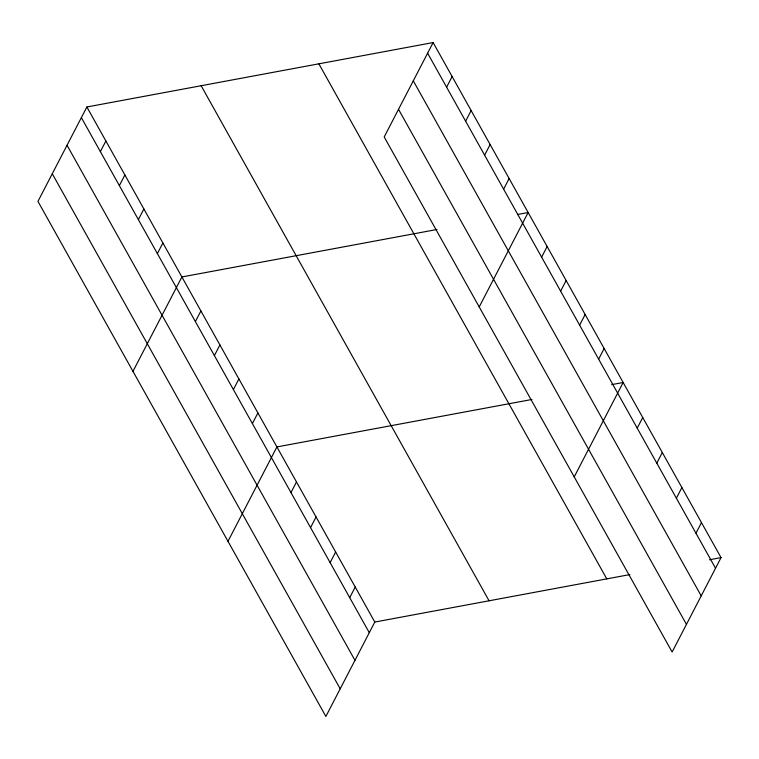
<?xml version="1.0" encoding="UTF-8"?>
<svg xmlns="http://www.w3.org/2000/svg" width="759" height="759" viewBox="0 0 759 759"><rect width="100%" height="100%" fill="white"/><g stroke="black" fill="none" stroke-linecap="round" stroke-linejoin="round"><path stroke-width="1.14" d="M433.123 42.561L384.196 136.952L672.123 652.009L721.05 557.618L433.123 42.561L86.877 106.991L37.95 201.382L325.877 716.439L374.804 622.048L629.875 574.582M100.368 151.62L105.88 140.984M119.372 185.613L124.884 174.978M138.375 219.607L143.887 208.972M157.379 253.601L162.891 242.965M132.967 371.35L181.894 276.959L436.966 229.493M195.386 321.588L200.898 310.953M214.389 355.582L219.901 344.947M233.392 389.576L238.905 378.94M252.396 423.569L257.908 412.934M446.615 87.181L452.127 76.555M227.985 541.319L276.912 446.928L531.974 399.462M465.618 121.174L471.13 110.548M290.982 492.582L296.494 481.946M484.622 155.168L490.134 144.542M310.554 527.609L316.067 516.974M503.625 189.171L509.137 178.536M330.137 562.628L335.649 552.002M479.214 306.921L528.141 212.529L517.752 214.455M349.719 597.656L355.231 587.02M541.632 257.159L547.144 246.523M560.635 291.152L566.148 280.517M579.639 325.146L585.151 314.511M598.642 359.14L604.155 348.504M574.221 476.889L623.158 382.498L611.612 384.642M637.218 428.152L642.731 417.516M656.801 463.18L662.313 452.544M676.383 498.198L681.895 487.572M695.956 533.226L701.468 522.59M709.513 559.763L721.05 557.618M427.611 53.187L715.538 568.254M413.285 80.834L701.212 595.891M398.522 109.315L686.449 624.372M318.865 63.822L606.792 578.88M201.144 85.729L489.062 600.786M86.877 106.991L374.804 622.048M81.365 117.626L369.291 632.683M67.039 145.263L354.965 660.321M52.276 173.745L340.203 688.802"/></g></svg>
